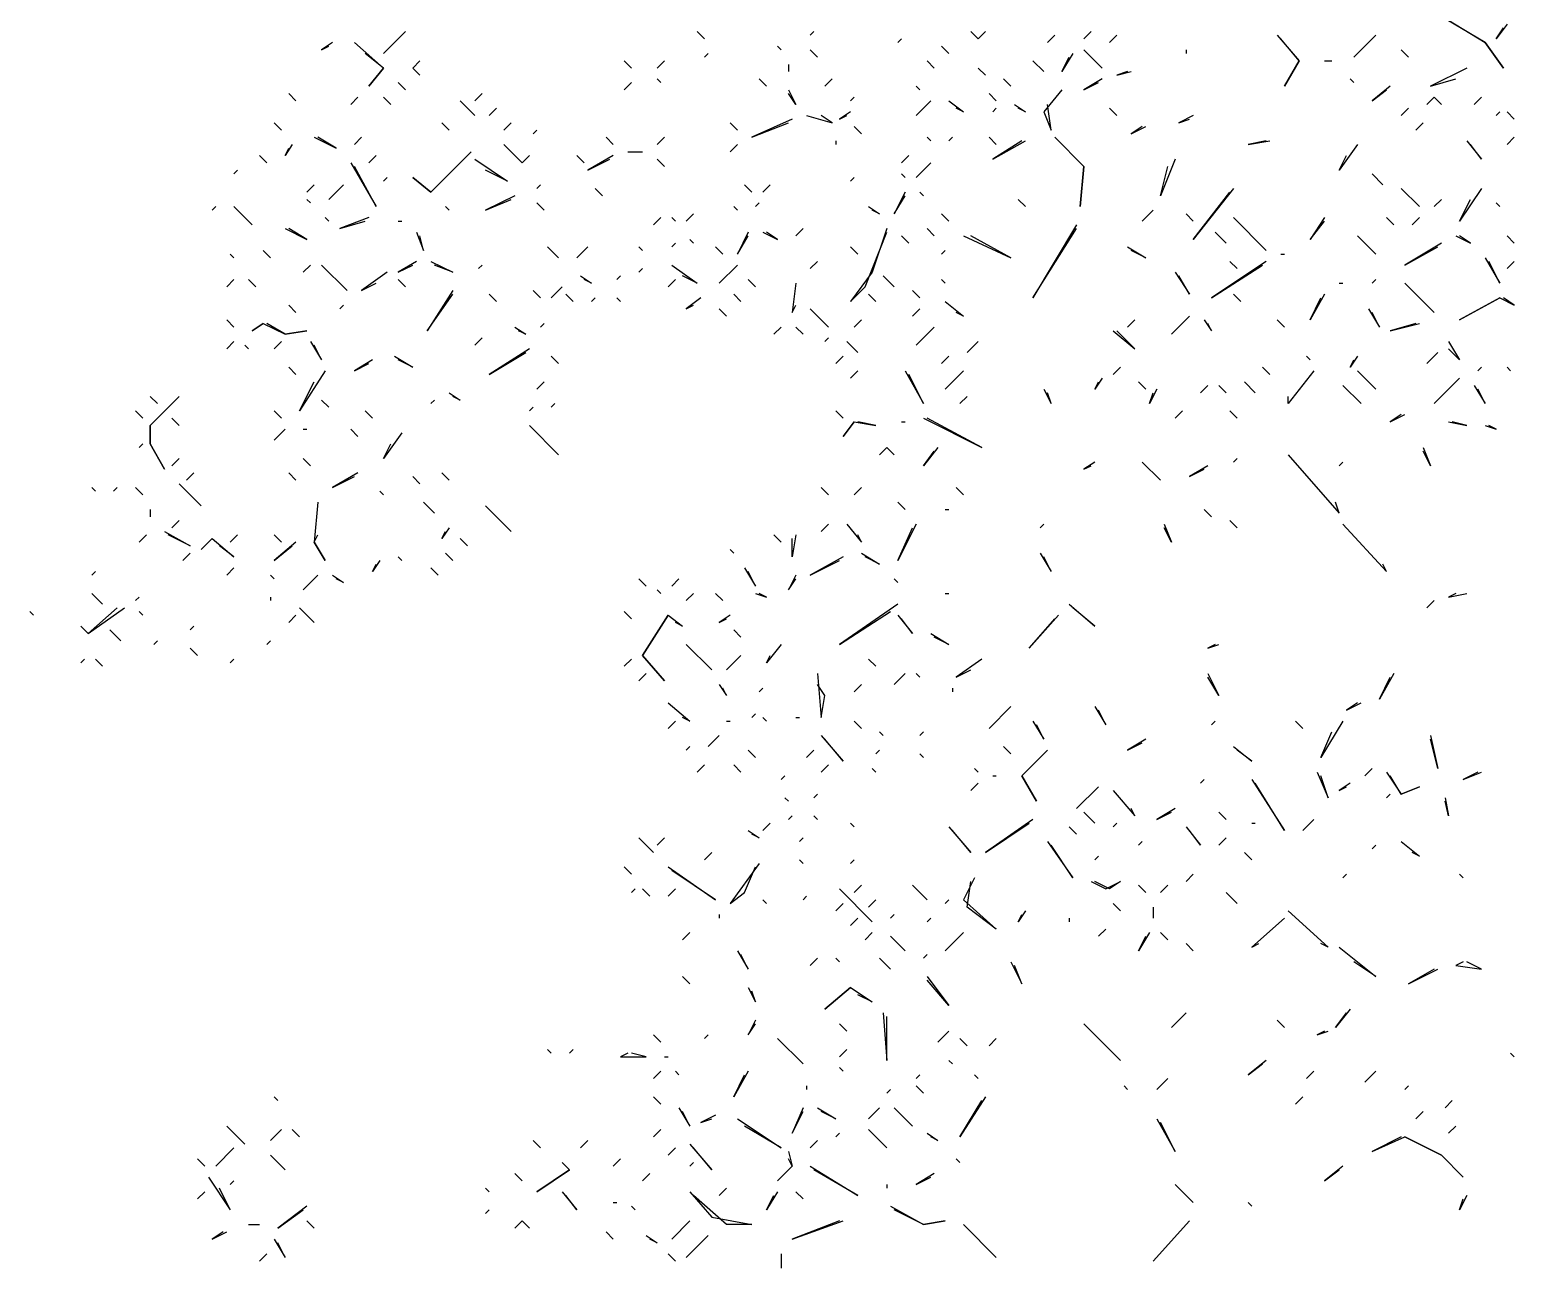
# Model space of a CAD drawing. Extents: x 1 to 2775, y -31 to 2075.
# Drawn here: x 2411.2 to 2479, y 1346.3 to 1402.9 of the extents above; entities that cross this region are included whole.
import ezdxf

# ---------------------------------------------------------------- set-up
doc = ezdxf.new("R2010")
doc.units = 0
doc.layers.add('LINEWORK', color=4, linetype='CONTINUOUS')

msp = doc.modelspace()

# ---------------------------------------------------------------- linework, layer by layer
at = {"layer": 'LINEWORK'}
for points in [[(2474.6667, 1404.1667), (2477.6667, 1402.3333), (2478.5, 1401.1667), (2477.6667, 1402.3333), (2474.8333, 1404)], [(2428.3333, 1402.8333), (2427.3333, 1401.8333)], [(2441.6667, 1402.8333), (2442, 1402.5)], [(2447, 1402.8333), (2446.8333, 1402.6667)], [(2454.1667, 1402.8333), (2454.5, 1402.5), (2454.8333, 1402.8333), (2454.5, 1402.5)], [(2459.6667, 1402.8333), (2459.3333, 1402.5)], [(2478.6667, 1403.1667), (2478.1667, 1402.5), (2478.5, 1403)], [(2425, 1402.3333), (2424.5, 1402), (2424.8333, 1402.1667)], [(2426, 1402.3333), (2427.3333, 1401.1667), (2426.6667, 1400.3333), (2427.3333, 1401.1667), (2426.5, 1401.8333)], [(2445.3333, 1402.1667), (2445.5, 1402)], [(2451, 1402.5), (2450.8333, 1402.3333)], [(2452.8333, 1402.1667), (2453.1667, 1401.8333)], [(2458, 1402.6667), (2457.6667, 1402.3333)], [(2460.8333, 1402.6667), (2460.5, 1402.3333)], [(2468.1667, 1402.6667), (2469.1667, 1401.5), (2468.5, 1400.3333), (2469.1667, 1401.5), (2468.3333, 1402.5)], [(2472.6667, 1402.6667), (2471.6667, 1401.6667)], [(2429, 1401.5), (2428.6667, 1401.1667), (2429, 1400.8333), (2428.6667, 1401.1667)], [(2438.3333, 1401.5), (2438.6667, 1401.1667)], [(2440.1667, 1401.5), (2439.8333, 1401.1667)], [(2442.1667, 1401.8333), (2442, 1401.6667)], [(2446.8333, 1402), (2447.1667, 1401.6667)], [(2452.1667, 1401.5), (2452.5, 1401.1667)], [(2457, 1401.5), (2457.5, 1401)], [(2458.8333, 1401.8333), (2458.3333, 1401), (2458.6667, 1401.6667)], [(2459.3333, 1402), (2460.1667, 1401.1667)], [(2464, 1402), (2464, 1401.8333)], [(2470.3333, 1401.5), (2470.6667, 1401.5)], [(2473.8333, 1402), (2474.1667, 1401.6667)], [(2445.8333, 1401.3333), (2445.8333, 1401)], [(2454.5, 1401.1667), (2454.8333, 1400.8333)], [(2461.3333, 1401), (2460.8333, 1400.8333), (2461.5, 1401)], [(2476.8333, 1401.1667), (2475.1667, 1400.3333), (2476.3333, 1400.6667)], [(2428, 1400.5), (2428.3333, 1400.1667)], [(2438.6667, 1400.5), (2438.3333, 1400.1667)], [(2439.8333, 1400.6667), (2440, 1400.5)], [(2444.5, 1400.6667), (2444.8333, 1400.3333)], [(2445.8333, 1400.1667), (2446.1667, 1399.5), (2445.8333, 1400)], [(2447.8333, 1400.6667), (2447.5, 1400.3333)], [(2451.6667, 1400.3333), (2451.8333, 1400.1667)], [(2455.6667, 1400.6667), (2456, 1400.3333)], [(2458.3333, 1400.1667), (2457.5, 1399.1667), (2457.8333, 1398.3333), (2457.6667, 1399.5)], [(2460.1667, 1400.6667), (2459.3333, 1400.1667), (2460, 1400.5)], [(2471.5, 1400.6667), (2471.6667, 1400.5)], [(2473.3333, 1400.3333), (2472.5, 1399.6667), (2473.1667, 1400.1667)], [(2423, 1400), (2423.3333, 1399.6667)], [(2426.1667, 1399.8333), (2425.8333, 1399.5)], [(2427.3333, 1399.8333), (2427.6667, 1399.5)], [(2430.8333, 1399.6667), (2431.5, 1399), (2431, 1399.5)], [(2431.8333, 1400), (2431.5, 1399.6667)], [(2448.8333, 1399.8333), (2448.6667, 1399.6667)], [(2452.3333, 1399.6667), (2451.6667, 1399)], [(2453.1667, 1399.6667), (2453.8333, 1399.1667), (2453.5, 1399.3333)], [(2455, 1400), (2455.3333, 1399.6667)], [(2456.1667, 1399.5), (2456.6667, 1399.1667), (2456.3333, 1399.3333)], [(2475.3333, 1399.8333), (2475, 1399.5), (2475.3333, 1399.8333), (2475.6667, 1399.5)], [(2477.5, 1399.8333), (2477.1667, 1399.5)], [(2432.5, 1399.3333), (2432.1667, 1399)], [(2446, 1398.8333), (2444.1667, 1398), (2445.8333, 1398.6667)], [(2446.6667, 1399), (2447.8333, 1398.6667), (2447.3333, 1399)], [(2448.6667, 1399.1667), (2448.1667, 1398.8333), (2448.5, 1399)], [(2455.3333, 1399.3333), (2455.1667, 1399.1667)], [(2460.5, 1399.3333), (2460.8333, 1399)], [(2464.3333, 1399), (2463.6667, 1398.6667), (2464.1667, 1398.8333)], [(2474.1667, 1399.3333), (2473.8333, 1399)], [(2478.3333, 1399.1667), (2478.1667, 1399)], [(2478.6667, 1399.1667), (2479, 1398.8333)], [(2422.3333, 1398.6667), (2422.6667, 1398.3333)], [(2430, 1398.6667), (2430.3333, 1398.3333)], [(2433.1667, 1398.6667), (2432.8333, 1398.3333)], [(2434.3333, 1398.3333), (2434.1667, 1398.1667)], [(2443.1667, 1398.6667), (2443.5, 1398.3333)], [(2448.8333, 1398.5), (2449.1667, 1398.1667)], [(2462, 1398.5), (2461.5, 1398.1667), (2462.1667, 1398.5)], [(2474.8333, 1398.6667), (2474.5, 1398.3333)], [(2423.1667, 1397.6667), (2422.8333, 1397.1667), (2423, 1397.5)], [(2424.1667, 1398), (2425.1667, 1397.5), (2424.3333, 1398)], [(2426.3333, 1398), (2426, 1397.6667)], [(2432.8333, 1397.6667), (2433.6667, 1396.8333), (2434, 1397.1667), (2433.6667, 1396.8333)], [(2437.5, 1398), (2437.8333, 1397.6667)], [(2440.1667, 1398), (2439.8333, 1397.6667)], [(2443.5, 1397.6667), (2443.1667, 1397.3333)], [(2448, 1397.8333), (2448, 1397.6667)], [(2452.1667, 1398), (2452.3333, 1397.8333)], [(2453.3333, 1398), (2453.1667, 1397.8333)], [(2455, 1398), (2455.3333, 1397.6667)], [(2456.5, 1397.8333), (2455.1667, 1397), (2456.6667, 1397.8333)], [(2458, 1398), (2459.3333, 1396.6667), (2459.1667, 1394.8333), (2459.3333, 1396.6667)], [(2467.6667, 1397.8333), (2466.8333, 1397.6667), (2467.8333, 1397.8333)], [(2471.8333, 1397.6667), (2471, 1396.5), (2471.3333, 1397.1667)], [(2476.8333, 1397.8333), (2477.5, 1397), (2477, 1397.6667)], [(2479, 1398), (2478.6667, 1397.6667)], [(2421.6667, 1397.1667), (2422, 1396.8333)], [(2425.8333, 1396.8333), (2427, 1394.8333), (2426, 1396.6667)], [(2427, 1397.1667), (2426.6667, 1396.8333)], [(2431.3333, 1397.3333), (2429.5, 1395.5), (2428.6667, 1396.1667), (2429.5, 1395.5)], [(2431.5, 1397), (2433, 1396), (2432, 1396.5)], [(2436.1667, 1397.1667), (2436.5, 1396.8333)], [(2437.8333, 1397.1667), (2436.6667, 1396.5), (2437.6667, 1397)], [(2438.5, 1397.3333), (2439.1667, 1397.3333)], [(2439.8333, 1397), (2440.1667, 1396.6667)], [(2451.3333, 1397.1667), (2451, 1396.8333)], [(2452.3333, 1396.8333), (2451.6667, 1396.1667)], [(2463.5, 1397), (2462.8333, 1395.3333), (2463.1667, 1396.6667)], [(2420.6667, 1396.5), (2420.5, 1396.3333)], [(2427.5, 1396.1667), (2427.3333, 1396)], [(2448.8333, 1396.1667), (2448.6667, 1396)], [(2451, 1396.3333), (2451.1667, 1396.1667)], [(2472.5, 1396.3333), (2473, 1395.8333)], [(2424.1667, 1395.8333), (2423.8333, 1395.5)], [(2425.5, 1395.8333), (2424.8333, 1395.1667)], [(2433.3333, 1395.3333), (2432, 1394.6667), (2433.1667, 1395.1667)], [(2434.5, 1395.8333), (2434.3333, 1395.6667)], [(2437, 1395.6667), (2437.3333, 1395.3333)], [(2443.8333, 1395.8333), (2444.1667, 1395.5)], [(2445, 1395.8333), (2444.6667, 1395.5)], [(2451.1667, 1395.5), (2450.6667, 1394.5), (2451.1667, 1395.3333)], [(2451.8333, 1395.5), (2452, 1395.3333)], [(2466.1667, 1395.6667), (2464.3333, 1393.3333), (2466, 1395.5)], [(2473.8333, 1395.6667), (2474.6667, 1394.8333)], [(2477.5, 1395.6667), (2476.5, 1394.1667), (2477, 1395.1667)], [(2419.6667, 1394.8333), (2419.5, 1394.6667)], [(2420.5, 1394.8333), (2421.3333, 1394)], [(2423.8333, 1395.1667), (2424, 1395)], [(2430.1667, 1394.8333), (2430.3333, 1394.6667)], [(2434.3333, 1395), (2434.6667, 1394.6667)], [(2443.3333, 1394.8333), (2443.5, 1394.6667)], [(2444.5, 1395), (2444.3333, 1394.8333)], [(2449.5, 1394.8333), (2450, 1394.5), (2449.6667, 1394.6667)], [(2456.3333, 1395.1667), (2456.6667, 1394.8333)], [(2462.5, 1394.6667), (2462, 1394.1667)], [(2475.6667, 1395.1667), (2475.3333, 1394.8333)], [(2478.1667, 1395), (2478.3333, 1394.8333)], [(2424.6667, 1394.3333), (2424.8333, 1394.1667)], [(2426.6667, 1394.3333), (2425.3333, 1393.8333), (2426.5, 1394.1667)], [(2428, 1394.1667), (2428.1667, 1394.1667)], [(2440, 1394.3333), (2439.6667, 1394)], [(2440.5, 1394.3333), (2440.6667, 1394.1667)], [(2441.5, 1394.5), (2441.1667, 1394.1667)], [(2452.8333, 1394.5), (2453.1667, 1394.1667)], [(2459, 1394), (2457, 1390.6667), (2459, 1393.8333)], [(2464, 1394.5), (2464.3333, 1394.1667)], [(2466.1667, 1394.3333), (2467.6667, 1392.8333)], [(2470.3333, 1394.3333), (2469.6667, 1393.3333), (2470.3333, 1394.1667)], [(2473.1667, 1394.3333), (2473.5, 1394)], [(2474.6667, 1394.3333), (2474.3333, 1394)], [(2422.8333, 1393.8333), (2423.8333, 1393.3333), (2423, 1393.8333)], [(2428.8333, 1393.6667), (2429.1667, 1392.8333), (2429, 1393.5)], [(2441.3333, 1393.3333), (2441.5, 1393.1667)], [(2444, 1393.6667), (2443.5, 1392.6667), (2444, 1393.5)], [(2444.6667, 1393.6667), (2445.3333, 1393.3333), (2444.8333, 1393.6667)], [(2446.5, 1393.8333), (2446.1667, 1393.5)], [(2450.3333, 1393.8333), (2449.6667, 1391.8333), (2448.6667, 1390.5), (2449.3333, 1391.1667), (2450.3333, 1393.6667)], [(2451, 1393.5), (2451.3333, 1393.1667)], [(2452.1667, 1393.8333), (2452.5, 1393.5)], [(2453.8333, 1393.5), (2456, 1392.5), (2454.1667, 1393.5)], [(2465.3333, 1393.6667), (2465.8333, 1393.1667)], [(2471.8333, 1393.5), (2472.6667, 1392.6667)], [(2476.3333, 1393.5), (2477, 1393.1667), (2476.5, 1393.5)], [(2478.6667, 1393.5), (2479, 1393.1667)], [(2420.3333, 1392.6667), (2420.5, 1392.5)], [(2421.8333, 1392.8333), (2422.1667, 1392.5)], [(2434.8333, 1393), (2435.3333, 1392.5)], [(2436.6667, 1393), (2436.1667, 1392.5)], [(2439, 1393), (2439.1667, 1392.8333)], [(2440.6667, 1393.1667), (2440.5, 1393)], [(2442.5, 1393), (2442.8333, 1392.6667)], [(2448.6667, 1393), (2449, 1392.6667)], [(2453, 1392.8333), (2452.8333, 1392.6667)], [(2461.3333, 1393), (2462.1667, 1392.5), (2461.5, 1392.8333)], [(2468.3333, 1392.6667), (2468.5, 1392.6667)], [(2475.6667, 1393.1667), (2474, 1392.1667), (2475.5, 1393)], [(2424, 1392.1667), (2423.6667, 1391.8333)], [(2424.5, 1392.1667), (2425.6667, 1391)], [(2428.8333, 1392.3333), (2428, 1391.8333), (2428.6667, 1392.1667)], [(2429.5, 1392.3333), (2430.5, 1391.8333), (2429.6667, 1392.1667)], [(2431.8333, 1392.1667), (2431.6667, 1392)], [(2439.1667, 1392), (2439, 1391.8333)], [(2440.5, 1392.1667), (2441.6667, 1391.3333), (2441, 1391.6667)], [(2443.5, 1392.1667), (2442.6667, 1391.3333)], [(2447.1667, 1392.3333), (2446.8333, 1392)], [(2467.6667, 1392.3333), (2465.1667, 1390.6667), (2467.5, 1392.1667)], [(2466, 1392.3333), (2466.3333, 1392)], [(2477.6667, 1392.5), (2478.3333, 1391.3333), (2477.8333, 1392.3333)], [(2479, 1392.3333), (2478.6667, 1392)], [(2420.5, 1391.5), (2420.1667, 1391.1667)], [(2421.1667, 1391.5), (2421.5, 1391.1667)], [(2427.5, 1391.8333), (2426.3333, 1391), (2427, 1391.3333)], [(2428, 1391.5), (2428.3333, 1391.1667)], [(2436.3333, 1391.6667), (2436.8333, 1391.3333), (2436.5, 1391.5)], [(2438.1667, 1391.6667), (2438, 1391.5)], [(2440.6667, 1391.5), (2440.3333, 1391.1667)], [(2444, 1391.5), (2444.3333, 1391.1667)], [(2446.1667, 1391.3333), (2446, 1390), (2446.1667, 1390.3333)], [(2450.1667, 1391.6667), (2450.6667, 1391.1667)], [(2452.8333, 1391.5), (2453, 1391.3333)], [(2463.5, 1391.8333), (2464.1667, 1390.8333), (2463.6667, 1391.6667)], [(2471, 1391.3333), (2471.1667, 1391.3333)], [(2472.6667, 1391.5), (2472.5, 1391.3333)], [(2474, 1391.3333), (2475.3333, 1390)], [(2430.5, 1391), (2429.3333, 1389.1667), (2430.5, 1390.8333)], [(2432.1667, 1390.8333), (2432.5, 1390.5)], [(2434.1667, 1391), (2434.5, 1390.6667)], [(2435.5, 1391.1667), (2435, 1390.6667)], [(2435.6667, 1390.8333), (2436, 1390.5)], [(2437, 1390.6667), (2436.8333, 1390.5)], [(2438, 1390.6667), (2438.1667, 1390.5)], [(2441.8333, 1390.6667), (2441.1667, 1390.1667), (2441.5, 1390.3333)], [(2443.3333, 1390.8333), (2443.6667, 1390.5)], [(2449.5, 1390.8333), (2449.8333, 1390.5)], [(2451.5, 1391), (2451.8333, 1390.6667)], [(2466.1667, 1390.8333), (2466.5, 1390.5)], [(2470.3333, 1390.8333), (2469.6667, 1389.6667), (2470.1667, 1390.6667)], [(2478.3333, 1390.6667), (2476.5, 1389.6667), (2478.3333, 1390.6667), (2479, 1390.3333), (2478.5, 1390.6667)], [(2423, 1390.3333), (2423.3333, 1390)], [(2425.5, 1390.3333), (2425.3333, 1390.1667)], [(2442.6667, 1390.1667), (2443, 1389.8333)], [(2446.8333, 1390.1667), (2447.6667, 1389.3333)], [(2451.8333, 1390.1667), (2451.5, 1389.8333)], [(2453, 1390.5), (2453.8333, 1389.8333), (2453.5, 1390)], [(2472.3333, 1390.1667), (2472.8333, 1389.3333), (2472.5, 1390)], [(2420.1667, 1389.6667), (2420.5, 1389.3333)], [(2421.8333, 1389.5), (2421.3333, 1389.1667), (2421.8333, 1389.5), (2422.8333, 1389), (2423.8333, 1389.1667), (2422.8333, 1389), (2422, 1389.5)], [(2433.3333, 1389.3333), (2433.8333, 1389), (2433.5, 1389.1667)], [(2434.6667, 1389.5), (2434.5, 1389.3333)], [(2445.5, 1389.3333), (2445.1667, 1389)], [(2446.1667, 1389.3333), (2446.5, 1389)], [(2449.1667, 1389.6667), (2448.8333, 1389.3333)], [(2452.5, 1389.3333), (2451.6667, 1388.5)], [(2461.6667, 1389.6667), (2461.3333, 1389.3333)], [(2464.1667, 1389.8333), (2463.3333, 1389)], [(2464.8333, 1389.6667), (2465.1667, 1389.1667), (2465, 1389.5)], [(2468.1667, 1389.6667), (2468.5, 1389.3333)], [(2474.5, 1389.5), (2473.3333, 1389.1667), (2474.6667, 1389.5)], [(2420.5, 1388.6667), (2420.1667, 1388.3333)], [(2422.6667, 1388.6667), (2422.3333, 1388.3333)], [(2424, 1388.6667), (2424.5, 1387.8333), (2424.1667, 1388.5)], [(2431.8333, 1388.8333), (2431.5, 1388.5)], [(2447.6667, 1388.8333), (2447.5, 1388.6667)], [(2448.5, 1388.6667), (2449, 1388.1667)], [(2454.5, 1388.6667), (2454, 1388.1667)], [(2460.6667, 1389.1667), (2461.6667, 1388.3333), (2460.8333, 1389.1667)], [(2476, 1388.6667), (2476.5, 1387.8333), (2476, 1388.3333)], [(2421, 1388.5), (2421.1667, 1388.3333)], [(2427.8333, 1388), (2428.6667, 1387.5), (2428, 1387.8333)], [(2434, 1388.3333), (2432.1667, 1387.1667), (2433.8333, 1388.1667)], [(2435, 1388), (2435.3333, 1387.6667)], [(2448.3333, 1388), (2448, 1387.6667)], [(2453.1667, 1388), (2452.8333, 1387.6667)], [(2469.5, 1388), (2469.6667, 1387.8333)], [(2471.8333, 1388), (2471.5, 1387.5), (2471.6667, 1387.8333)], [(2475.5, 1388.1667), (2475, 1387.6667)], [(2423, 1387.5), (2423.3333, 1387.1667)], [(2424.6667, 1387.3333), (2423.5, 1385.5), (2424.1667, 1386.8333)], [(2426.8333, 1387.8333), (2426, 1387.3333), (2426.6667, 1387.6667)], [(2449, 1387.3333), (2448.6667, 1387)], [(2451.1667, 1387.3333), (2452, 1385.8333), (2451.3333, 1387.1667)], [(2453.8333, 1387.3333), (2453, 1386.5)], [(2461, 1387.5), (2460.6667, 1387.1667)], [(2467.5, 1387.5), (2467.8333, 1387.1667)], [(2469.8333, 1387.3333), (2468.6667, 1385.8333), (2468.6667, 1386.1667)], [(2471.8333, 1387.3333), (2472.6667, 1386.5)], [(2477.5, 1387.5), (2477.3333, 1387.3333)], [(2478.6667, 1387.5), (2478.8333, 1387.3333)], [(2434.6667, 1386.8333), (2434.3333, 1386.5)], [(2460.1667, 1387), (2459.8333, 1386.5), (2460, 1386.8333)], [(2461.8333, 1386.8333), (2462.1667, 1386.5)], [(2465, 1386.6667), (2464.6667, 1386.3333)], [(2465.5, 1386.6667), (2465.8333, 1386.3333)], [(2466.6667, 1386.8333), (2467.1667, 1386.3333)], [(2471.1667, 1386.6667), (2472, 1385.8333)], [(2476.5, 1387), (2475.3333, 1385.8333)], [(2477.1667, 1386.6667), (2477.6667, 1385.8333), (2477.3333, 1386.5)], [(2418, 1386.1667), (2416.6667, 1384.8333), (2416.6667, 1384), (2417.3333, 1382.8333), (2416.6667, 1384), (2416.6667, 1384.8333)], [(2416.6667, 1386.1667), (2417, 1385.8333)], [(2424.5, 1386), (2424.8333, 1385.6667)], [(2429.6667, 1386), (2429.5, 1385.8333)], [(2430.3333, 1386.3333), (2430.8333, 1386), (2430.5, 1386.1667)], [(2454, 1386.1667), (2453.6667, 1385.8333)], [(2457.5, 1386.5), (2457.8333, 1385.8333), (2457.6667, 1386.3333)], [(2462.6667, 1386.5), (2462.3333, 1385.8333), (2462.5, 1386.3333)], [(2416, 1385.5), (2416.3333, 1385.1667)], [(2417.6667, 1385.1667), (2418, 1384.8333)], [(2422.3333, 1385.5), (2422.6667, 1385.1667)], [(2426.5, 1385.5), (2426.8333, 1385.1667)], [(2434.1667, 1385.6667), (2434, 1385.5)], [(2435.1667, 1385.8333), (2435, 1385.6667)], [(2448, 1385.5), (2448.3333, 1385.1667)], [(2452, 1385.1667), (2454.6667, 1383.8333), (2452.1667, 1385.1667)], [(2463.8333, 1385.5), (2463.5, 1385.1667)], [(2466, 1385.5), (2466.3333, 1385.1667)], [(2473.8333, 1385.3333), (2473.3333, 1385), (2474, 1385.3333)], [(2422.8333, 1384.6667), (2422.3333, 1384.1667)], [(2423.6667, 1384.6667), (2423.8333, 1384.6667)], [(2425.8333, 1384.6667), (2426.1667, 1384.3333)], [(2428.1667, 1384.5), (2427.3333, 1383.3333), (2427.6667, 1384)], [(2434, 1384.8333), (2435.3333, 1383.5)], [(2448.8333, 1385), (2448.3333, 1384.3333), (2448.8333, 1385), (2449.8333, 1384.8333), (2449, 1385)], [(2451, 1385), (2451.1667, 1385)], [(2476, 1385), (2476.8333, 1384.8333), (2476.1667, 1385)], [(2477.6667, 1384.8333), (2478.1667, 1384.6667), (2477.8333, 1384.8333)], [(2416.3333, 1384), (2416.1667, 1383.8333)], [(2450.3333, 1383.8333), (2450, 1383.5), (2450.3333, 1383.8333), (2450.6667, 1383.5)], [(2452.6667, 1383.8333), (2452, 1383), (2452.5, 1383.6667)], [(2474.8333, 1383.8333), (2475.1667, 1383), (2474.8333, 1383.6667)], [(2418, 1383.3333), (2417.6667, 1383)], [(2423.6667, 1383.3333), (2424, 1383)], [(2459.8333, 1383.1667), (2459.3333, 1382.8333), (2459.6667, 1383)], [(2462, 1383.1667), (2462.8333, 1382.3333)], [(2466.3333, 1383.3333), (2466.1667, 1383.1667)], [(2468.6667, 1383.5), (2471, 1380.8333), (2470.8333, 1381.3333)], [(2471.1667, 1383.1667), (2471, 1383)], [(2418.6667, 1382.6667), (2418.3333, 1382.3333)], [(2423, 1382.6667), (2423.3333, 1382.3333)], [(2426.1667, 1382.6667), (2425, 1382), (2426, 1382.5)], [(2428.6667, 1382.5), (2429, 1382.1667)], [(2430, 1382.6667), (2430.3333, 1382.3333)], [(2465, 1383), (2464.1667, 1382.5), (2464.8333, 1382.8333)], [(2414, 1382), (2414.1667, 1381.8333)], [(2415.1667, 1382), (2415, 1381.8333)], [(2416, 1382), (2416.3333, 1381.6667)], [(2418, 1382.1667), (2419, 1381.1667)], [(2427.1667, 1381.8333), (2427.3333, 1381.6667)], [(2447.3333, 1382), (2447.6667, 1381.6667)], [(2449.1667, 1382), (2448.8333, 1381.6667)], [(2453.5, 1382), (2453.8333, 1381.6667)], [(2424.3333, 1381.3333), (2424.1667, 1379.5), (2424.6667, 1378.6667), (2424.1667, 1379.5), (2424.3333, 1379.8333)], [(2429.1667, 1381.3333), (2429.6667, 1380.8333)], [(2432, 1381.1667), (2433.1667, 1380)], [(2450.8333, 1381.3333), (2451.1667, 1381)], [(2416.6667, 1381), (2416.6667, 1380.6667)], [(2418, 1380.5), (2417.6667, 1380.1667)], [(2453, 1381), (2453.1667, 1381)], [(2464.8333, 1381), (2465.1667, 1380.6667)], [(2466, 1380.5), (2466.3333, 1380.1667)], [(2416.5, 1379.8333), (2416.1667, 1379.5)], [(2417.3333, 1380), (2418.5, 1379.3333), (2417.5, 1379.8333)], [(2420.6667, 1379.8333), (2420.3333, 1379.5)], [(2422.3333, 1379.8333), (2422.6667, 1379.5)], [(2430.3333, 1380.1667), (2430, 1379.6667), (2430.1667, 1380)], [(2445.1667, 1379.8333), (2445.5, 1379.5)], [(2446.1667, 1379.8333), (2446, 1378.8333), (2446, 1379.6667)], [(2447.6667, 1380.3333), (2447.3333, 1380)], [(2448.5, 1380.3333), (2449.1667, 1379.5), (2449, 1379.8333)], [(2451.6667, 1380.3333), (2450.8333, 1378.6667), (2451.5, 1380.1667)], [(2457.5, 1380.3333), (2457.3333, 1380.1667)], [(2463, 1380.3333), (2463.3333, 1379.5), (2463, 1380.1667)], [(2471.1667, 1380.3333), (2473.1667, 1378.1667), (2473, 1378.5)], [(2419.5, 1379.6667), (2419, 1379.1667), (2419.5, 1379.6667), (2420.5, 1378.8333), (2419.8333, 1379.3333)], [(2423.3333, 1379.5), (2422.3333, 1378.6667), (2423.1667, 1379.3333)], [(2430.8333, 1379.6667), (2431.1667, 1379.3333)], [(2443.1667, 1379.1667), (2443.3333, 1379)], [(2418.5, 1379), (2418.1667, 1378.6667)], [(2427.1667, 1378.6667), (2426.8333, 1378.1667), (2427, 1378.5)], [(2428, 1378.8333), (2428.1667, 1378.6667)], [(2430.1667, 1379), (2430.5, 1378.6667)], [(2448.3333, 1378.8333), (2446.8333, 1378), (2448.1667, 1378.6667)], [(2449.1667, 1379), (2450, 1378.5), (2449.3333, 1378.8333)], [(2457.3333, 1379), (2457.8333, 1378.1667), (2457.5, 1378.8333)], [(2414.1667, 1378.1667), (2414, 1378)], [(2420.5, 1378.3333), (2420.1667, 1378)], [(2422.1667, 1378), (2422.3333, 1377.8333)], [(2424.3333, 1378), (2423.6667, 1377.3333)], [(2425, 1378), (2425.5, 1377.6667), (2425.1667, 1377.8333)], [(2429.5, 1378.3333), (2429.8333, 1378)], [(2439, 1377.8333), (2439.3333, 1377.5)], [(2440.8333, 1377.8333), (2440.5, 1377.5)], [(2443.8333, 1378.3333), (2444.3333, 1377.5), (2444, 1378.1667)], [(2446.1667, 1378), (2445.8333, 1377.3333), (2446.1667, 1377.8333)], [(2450.6667, 1377.8333), (2450.8333, 1377.6667)], [(2414, 1377.1667), (2414.5, 1376.6667)], [(2439.8333, 1377.3333), (2440, 1377.1667)], [(2441.5, 1377.1667), (2441.1667, 1376.8333)], [(2442.5, 1377.1667), (2442.8333, 1376.8333)], [(2444.3333, 1377.1667), (2444.8333, 1377), (2444.5, 1377.1667)], [(2453, 1377.1667), (2453.1667, 1377.1667)], [(2476.3333, 1377.1667), (2476, 1377), (2476.8333, 1377.1667)], [(2415.1667, 1376.5), (2413.8333, 1375.3333), (2413.5, 1375.6667), (2413.8333, 1375.3333), (2415.5, 1376.5)], [(2416.1667, 1377), (2416, 1376.8333)], [(2422.1667, 1377), (2422.1667, 1376.8333)], [(2423.5, 1376.5), (2424.1667, 1375.8333)], [(2450.8333, 1376.6667), (2448.1667, 1374.8333), (2450.5, 1376.3333)], [(2458.6667, 1376.6667), (2459.8333, 1375.6667), (2458.8333, 1376.5)], [(2475.3333, 1376.8333), (2475, 1376.5)], [(2411.1667, 1376.3333), (2411.3333, 1376.1667)], [(2416.1667, 1376.3333), (2416.3333, 1376.1667)], [(2418.6667, 1375.6667), (2418.5, 1375.5)], [(2423.3333, 1376.1667), (2423, 1375.8333)], [(2438.3333, 1376.3333), (2438.6667, 1376)], [(2440.3333, 1376.1667), (2439.1667, 1374.3333), (2440.1667, 1373.1667), (2439.1667, 1374.3333), (2440.3333, 1376.1667), (2441, 1375.6667), (2440.6667, 1375.8333)], [(2443.1667, 1376.1667), (2442.6667, 1375.8333), (2443, 1376)], [(2450.8333, 1376.1667), (2451.5, 1375.3333), (2451, 1376)], [(2458.1667, 1376.1667), (2456.8333, 1374.6667), (2458, 1376)], [(2414.8333, 1375.5), (2415.3333, 1375)], [(2417, 1375), (2416.8333, 1374.8333)], [(2422.1667, 1375), (2422, 1374.8333)], [(2443.3333, 1375.5), (2443.6667, 1375.1667)], [(2452.3333, 1375.3333), (2453.1667, 1374.8333), (2452.5, 1375.1667)], [(2418.5, 1374.6667), (2418.8333, 1374.3333)], [(2441.1667, 1374.8333), (2442.3333, 1373.6667)], [(2443.6667, 1374.3333), (2443, 1373.6667)], [(2445.5, 1374.8333), (2444.8333, 1374), (2445, 1374.3333)], [(2465.3333, 1374.8333), (2465, 1374.6667), (2465.5, 1374.8333)], [(2413.6667, 1374.1667), (2413.5, 1374)], [(2414.1667, 1374.1667), (2414.5, 1373.8333)], [(2420.5, 1374.1667), (2420.3333, 1374)], [(2438.6667, 1374.1667), (2438.3333, 1373.8333)], [(2449.5, 1374.1667), (2449.8333, 1373.8333)], [(2454.6667, 1374.1667), (2453.5, 1373.3333), (2454.1667, 1373.6667)], [(2439.3333, 1373.5), (2439, 1373.1667)], [(2442.6667, 1373), (2443, 1372.5), (2442.8333, 1372.8333)], [(2447.1667, 1373.5), (2447.3333, 1371.5), (2447.5, 1372.5), (2447.1667, 1373)], [(2449.1667, 1373), (2448.8333, 1372.6667)], [(2451.1667, 1373.5), (2450.6667, 1373)], [(2451.6667, 1373.5), (2451.8333, 1373.3333)], [(2465, 1373.5), (2465.5, 1372.5), (2465, 1373.3333)], [(2473.5, 1373.5), (2472.8333, 1372.3333), (2473.3333, 1373.3333)], [(2444.6667, 1372.8333), (2444.5, 1372.6667)], [(2453.3333, 1372.8333), (2453.3333, 1372.6667)], [(2440.3333, 1372.1667), (2441.3333, 1371.3333), (2441, 1371.5)], [(2444.3333, 1371.6667), (2444.1667, 1371.5)], [(2456, 1372), (2455, 1371)], [(2459.8333, 1372), (2460.3333, 1371.1667), (2460, 1371.8333)], [(2471.8333, 1372.1667), (2471.3333, 1371.8333), (2472, 1372.1667)], [(2440.6667, 1371.3333), (2440.3333, 1371)], [(2443, 1371.3333), (2443.1667, 1371.3333)], [(2444.6667, 1371.5), (2444.8333, 1371.3333)], [(2446.1667, 1371.5), (2446.3333, 1371.5)], [(2448.8333, 1371.3333), (2449.1667, 1371)], [(2457, 1371.3333), (2457.5, 1370.5), (2457.1667, 1371.1667)], [(2465.3333, 1371.3333), (2465.1667, 1371.1667)], [(2469, 1371.3333), (2469.3333, 1371)], [(2471.1667, 1371.3333), (2470.1667, 1369.6667), (2470.6667, 1370.8333)], [(2442.6667, 1370.6667), (2442.1667, 1370.1667)], [(2447.3333, 1370.6667), (2448.3333, 1369.5), (2447.5, 1370.5)], [(2450, 1370.8333), (2450.1667, 1370.6667)], [(2452, 1370.8333), (2451.8333, 1370.6667)], [(2462.1667, 1370.5), (2461.3333, 1370), (2462, 1370.3333)], [(2475.1667, 1370.6667), (2475.5, 1369.1667), (2475.1667, 1370.5)], [(2441.3333, 1370.1667), (2441.1667, 1370)], [(2444, 1370), (2444.3333, 1369.6667)], [(2447, 1370), (2446.6667, 1369.6667)], [(2450, 1370), (2449.8333, 1369.8333)], [(2451.8333, 1369.8333), (2452, 1369.6667)], [(2455.6667, 1370.1667), (2456, 1369.8333)], [(2457.6667, 1370), (2456.5, 1368.8333), (2457.1667, 1367.6667), (2456.5, 1368.8333)], [(2466.1667, 1370.1667), (2467, 1369.5), (2466.3333, 1370)], [(2442, 1369.3333), (2441.6667, 1369)], [(2443.3333, 1369.3333), (2443.6667, 1369)], [(2447.6667, 1369.3333), (2447.3333, 1369)], [(2449.6667, 1369.1667), (2449.8333, 1369)], [(2454.3333, 1369.1667), (2454.5, 1369)], [(2470, 1369), (2470.5, 1367.8333), (2470.1667, 1368.8333)], [(2472.5, 1369.1667), (2472.1667, 1368.8333)], [(2473.1667, 1369), (2473.8333, 1368), (2474.6667, 1368.3333), (2473.8333, 1368), (2473.3333, 1368.8333)], [(2477.3333, 1369), (2476.6667, 1368.6667), (2477.5, 1369)], [(2445.6667, 1368.8333), (2445.5, 1368.6667)], [(2454.5, 1368.5), (2454.1667, 1368.1667)], [(2455.1667, 1368.8333), (2455.3333, 1368.8333)], [(2460, 1368.3333), (2459, 1367.3333)], [(2464.8333, 1368.6667), (2464.6667, 1368.5)], [(2467, 1368.6667), (2468.5, 1366.3333), (2467.1667, 1368.5)], [(2471.5, 1368.5), (2471, 1368.1667), (2471.3333, 1368.3333)], [(2445.6667, 1367.8333), (2445.8333, 1367.6667)], [(2447.1667, 1368), (2447, 1367.8333)], [(2460.6667, 1368.1667), (2461.6667, 1367), (2461.5, 1367.3333)], [(2473.3333, 1368), (2473.1667, 1367.8333)], [(2475.8333, 1367.8333), (2476, 1367), (2475.8333, 1367.6667)], [(2446, 1367), (2445.8333, 1366.8333)], [(2447, 1367), (2447.1667, 1366.8333)], [(2459.3333, 1367.1667), (2459.8333, 1366.6667)], [(2463.5, 1367.3333), (2462.6667, 1366.8333), (2463.3333, 1367.1667)], [(2465.5, 1367.1667), (2465.8333, 1366.8333)], [(2444, 1366.3333), (2444.5, 1366), (2444.1667, 1366.1667)], [(2445, 1366.6667), (2444.6667, 1366.3333)], [(2448.6667, 1366.6667), (2448.8333, 1366.5)], [(2453.1667, 1366.5), (2454.1667, 1365.3333), (2453.3333, 1366.3333)], [(2457, 1366.8333), (2454.8333, 1365.3333), (2456.8333, 1366.6667)], [(2458.6667, 1366.5), (2459, 1366.1667)], [(2460.8333, 1366.6667), (2460.6667, 1366.5)], [(2464, 1366.5), (2464.6667, 1365.6667), (2464.1667, 1366.3333)], [(2467, 1366.6667), (2467.1667, 1366.6667)], [(2469.8333, 1366.8333), (2469.3333, 1366.3333)], [(2439, 1366), (2439.6667, 1365.3333)], [(2440.1667, 1366), (2439.8333, 1365.6667)], [(2446.5, 1366), (2446.3333, 1365.8333)], [(2457.6667, 1365.8333), (2458.8333, 1364.1667), (2457.8333, 1365.6667)], [(2462, 1365.8333), (2461.8333, 1365.6667)], [(2465.8333, 1366), (2465.5, 1365.6667)], [(2472.6667, 1365.6667), (2472.5, 1365.5)], [(2473.8333, 1365.8333), (2474.6667, 1365.1667), (2474.3333, 1365.3333)], [(2442.3333, 1365.3333), (2442, 1365)], [(2444.5, 1364.8333), (2443.1667, 1363), (2443.8333, 1363.5), (2444.3333, 1364.6667)], [(2446.3333, 1365), (2446.5, 1364.8333)], [(2448.8333, 1365), (2448.6667, 1364.8333)], [(2460, 1365.1667), (2459.8333, 1365)], [(2466.6667, 1365.3333), (2467, 1365)], [(2438.3333, 1364.6667), (2438.6667, 1364.3333)], [(2440.3333, 1364.6667), (2442.5, 1363.1667), (2440.5, 1364.5)], [(2454.3333, 1364.1667), (2453.8333, 1363.1667), (2455.3333, 1361.8333), (2454, 1362.8333), (2454.1667, 1364)], [(2464.3333, 1364.3333), (2464, 1364)], [(2471.3333, 1364.3333), (2471.1667, 1364.1667)], [(2476.5, 1364.3333), (2476.6667, 1364.1667)], [(2438.8333, 1363.6667), (2438.6667, 1363.5)], [(2439.1667, 1363.6667), (2439.5, 1363.3333)], [(2440.6667, 1363.6667), (2440.3333, 1363.3333)], [(2448.1667, 1363.6667), (2449.6667, 1362.1667)], [(2449.1667, 1363.8333), (2448.8333, 1363.5)], [(2451.5, 1363.8333), (2452.1667, 1363.1667)], [(2459.6667, 1364), (2460.3333, 1363.6667), (2461, 1364), (2460.5, 1363.6667), (2459.8333, 1364)], [(2461.8333, 1363.8333), (2462.1667, 1363.5)], [(2463.1667, 1363.8333), (2462.8333, 1363.5)], [(2465.8333, 1363.5), (2466.3333, 1363)], [(2444.6667, 1363.1667), (2444.8333, 1363)], [(2446.6667, 1363.3333), (2446.5, 1363.1667)], [(2448.3333, 1363), (2448, 1362.6667)], [(2449.8333, 1363.1667), (2449.5, 1362.8333)], [(2453.1667, 1363.1667), (2453, 1363)], [(2460.6667, 1363), (2461, 1362.6667)], [(2462.5, 1362.8333), (2462.5, 1362.3333)], [(2442.6667, 1362.5), (2442.6667, 1362.3333)], [(2449, 1362.3333), (2448.6667, 1362)], [(2450.6667, 1362.5), (2450.5, 1362.3333)], [(2452.3333, 1362.3333), (2452.1667, 1362.1667)], [(2456.6667, 1362.6667), (2456.3333, 1362.1667), (2456.5, 1362.5)], [(2458.6667, 1362.3333), (2458.6667, 1362.1667)], [(2468.5, 1362.3333), (2467, 1361), (2467.3333, 1361.1667)], [(2468.6667, 1362.6667), (2470.5, 1361), (2470.1667, 1361.1667)], [(2441.3333, 1361.6667), (2441, 1361.3333)], [(2449.6667, 1361.6667), (2449.3333, 1361.3333)], [(2450.5, 1361.5), (2451.1667, 1360.8333)], [(2453.8333, 1361.6667), (2453, 1360.8333)], [(2460.3333, 1361.8333), (2460, 1361.5)], [(2462.3333, 1361.6667), (2461.8333, 1360.8333), (2462.1667, 1361.5)], [(2462.8333, 1361.6667), (2463.1667, 1361.3333)], [(2443.5, 1360.8333), (2444, 1360), (2443.6667, 1360.6667)], [(2464, 1361.1667), (2464.3333, 1360.8333)], [(2471, 1361), (2472.6667, 1359.6667), (2471.6667, 1360.3333)], [(2447.1667, 1360.5), (2446.8333, 1360.1667)], [(2448, 1360.5), (2448.1667, 1360.3333)], [(2450, 1360.5), (2450.5, 1360)], [(2452.1667, 1360.6667), (2452, 1360.5)], [(2456, 1360.3333), (2456.5, 1359.3333), (2456.1667, 1360.1667)], [(2476.6667, 1360.3333), (2476.3333, 1360.1667), (2477.5, 1360), (2476.8333, 1360.3333)], [(2441, 1359.6667), (2441.3333, 1359.3333)], [(2452.1667, 1359.6667), (2453.1667, 1358.3333), (2452.1667, 1359.5)], [(2475.3333, 1360), (2474.1667, 1359.3333), (2475.5, 1360)], [(2444, 1359.1667), (2444.3333, 1358.5), (2444.1667, 1359)], [(2448.6667, 1359.1667), (2447.5, 1358.1667), (2448.6667, 1359.1667), (2449.6667, 1358.5), (2449, 1358.8333)], [(2471.5, 1358.1667), (2470.8333, 1357.3333), (2471.3333, 1358)], [(2444.3333, 1357.6667), (2444, 1357), (2444.3333, 1357.5)], [(2448.1667, 1357.5), (2448.5, 1357.1667)], [(2450.1667, 1358), (2450.3333, 1355.8333), (2450.3333, 1357.8333)], [(2459.3333, 1357.5), (2461, 1355.8333)], [(2464, 1358), (2463.3333, 1357.3333)], [(2468.1667, 1357.6667), (2468.5, 1357.3333)], [(2439.6667, 1357), (2440, 1356.6667)], [(2442.1667, 1357), (2442, 1356.8333)], [(2445.3333, 1356.8333), (2446.5, 1355.6667)], [(2453.1667, 1357.1667), (2452.6667, 1356.6667)], [(2453.6667, 1356.8333), (2454, 1356.5)], [(2455.3333, 1356.8333), (2455, 1356.5)], [(2470.3333, 1357.1667), (2470, 1357), (2470.5, 1357.1667)], [(2434.8333, 1356.3333), (2435, 1356.1667)], [(2436, 1356.3333), (2435.8333, 1356.1667)], [(2438.5, 1356.1667), (2438.1667, 1356), (2439.3333, 1356), (2438.6667, 1356.1667)], [(2440.1667, 1356), (2440.3333, 1356)], [(2448.5, 1356.3333), (2448.1667, 1356)], [(2478.8333, 1356.1667), (2479, 1356)], [(2440, 1355.3333), (2439.6667, 1355)], [(2440.6667, 1355.3333), (2440.8333, 1355.1667)], [(2444, 1355.3333), (2443.3333, 1354.1667), (2443.8333, 1355.1667)], [(2448.1667, 1355.5), (2448.3333, 1355.3333)], [(2453.1667, 1355.8333), (2453.3333, 1355.6667)], [(2467.6667, 1355.8333), (2466.8333, 1355.1667), (2467.5, 1355.6667)], [(2469.8333, 1355.3333), (2469.5, 1355)], [(2472.6667, 1355.3333), (2472.1667, 1354.8333)], [(2446.6667, 1354.6667), (2446.6667, 1354.5)], [(2451.8333, 1355.1667), (2451.6667, 1355)], [(2451.6667, 1354.6667), (2452, 1354.3333)], [(2454.3333, 1355.1667), (2454.5, 1355)], [(2461.1667, 1354.6667), (2461.3333, 1354.5)], [(2463.1667, 1355), (2462.6667, 1354.5)], [(2474.1667, 1354.6667), (2474, 1354.5)], [(2422.3333, 1354.1667), (2422.5, 1354)], [(2439.6667, 1354.1667), (2440, 1353.8333)], [(2450.5, 1354.5), (2450.3333, 1354.3333)], [(2454.8333, 1354.1667), (2453.6667, 1352.3333), (2454.6667, 1354)], [(2469.3333, 1354.1667), (2469, 1353.8333)], [(2476.1667, 1354), (2475.8333, 1353.6667)], [(2440.8333, 1353.6667), (2441.3333, 1352.8333), (2441, 1353.5)], [(2442.5, 1353.3333), (2441.8333, 1353), (2442.3333, 1353.1667)], [(2446.5, 1353.6667), (2446, 1352.5), (2446.5, 1353.5)], [(2447.1667, 1353.6667), (2448, 1353.1667), (2447.3333, 1353.5)], [(2450, 1353.6667), (2449.5, 1353.1667)], [(2450.6667, 1353.6667), (2451.5, 1352.8333)], [(2474.8333, 1353.5), (2474.5, 1353.1667)], [(2420.1667, 1352.8333), (2421, 1352)], [(2422.6667, 1352.6667), (2422.1667, 1352.1667)], [(2423.1667, 1352.6667), (2423.5, 1352.3333)], [(2440, 1352.6667), (2439.6667, 1352.3333)], [(2443.5, 1353.1667), (2445.5, 1351.8333), (2443.8333, 1352.8333)], [(2449.5, 1352.6667), (2450.3333, 1351.8333)], [(2462.6667, 1353.1667), (2463.5, 1351.6667), (2462.8333, 1353)], [(2476.3333, 1352.8333), (2476, 1352.5)], [(2434.1667, 1352.1667), (2434.5, 1351.8333)], [(2436.6667, 1352.1667), (2436.3333, 1351.8333)], [(2441.3333, 1352), (2442.3333, 1350.8333), (2441.5, 1351.8333)], [(2447.1667, 1352.1667), (2446.8333, 1351.8333)], [(2448.1667, 1352.5), (2448, 1352.3333)], [(2452.1667, 1352.5), (2452.6667, 1352.1667), (2452.3333, 1352.3333)], [(2473.8333, 1352.3333), (2472.5, 1351.6667), (2474, 1352.3333), (2475.6667, 1351.5), (2476.6667, 1350.5), (2475.6667, 1351.5), (2474, 1352.3333)], [(2418.8333, 1351.3333), (2419.1667, 1351)], [(2420.5, 1351.8333), (2419.6667, 1351)], [(2422.1667, 1351.5), (2422.8333, 1350.8333)], [(2438.1667, 1351.3333), (2437.8333, 1351)], [(2440.6667, 1351.8333), (2440.3333, 1351.5)], [(2445.8333, 1351.6667), (2446, 1351), (2445.3333, 1350.3333), (2446, 1351), (2445.8333, 1351.3333)], [(2453.5, 1351.3333), (2453.6667, 1351.1667)], [(2433.3333, 1350.6667), (2433.6667, 1350.3333)], [(2435.5, 1351.1667), (2435.8333, 1350.8333), (2434.3333, 1349.8333), (2435.8333, 1350.8333)], [(2439.5, 1350.6667), (2439.1667, 1350.3333)], [(2441.5, 1351.1667), (2441.3333, 1351)], [(2446.8333, 1351), (2449, 1349.6667), (2447, 1350.8333)], [(2452.5, 1350.6667), (2451.6667, 1350.1667), (2452.3333, 1350.5)], [(2471.1667, 1351), (2470.3333, 1350.3333), (2471, 1350.8333)], [(2419.3333, 1350.5), (2420.3333, 1349), (2419.8333, 1350)], [(2420.5, 1350.3333), (2420.3333, 1350.1667)], [(2432, 1350), (2432.1667, 1349.8333)], [(2443, 1350), (2442.6667, 1349.6667)], [(2450.3333, 1350.1667), (2450.3333, 1350)], [(2463.5, 1350.1667), (2464.3333, 1349.3333)], [(2419.1667, 1349.8333), (2418.8333, 1349.5)], [(2435.5, 1349.8333), (2436.1667, 1349), (2435.6667, 1349.6667)], [(2437.8333, 1349.3333), (2438, 1349.3333)], [(2441.3333, 1349.8333), (2442.3333, 1348.6667), (2444.1667, 1348.3333), (2443, 1348.3333), (2441.5, 1349.6667)], [(2445.3333, 1349.8333), (2444.8333, 1349), (2445.1667, 1349.6667)], [(2446.1667, 1349.8333), (2446.5, 1349.5)], [(2466.8333, 1349.3333), (2467, 1349.1667)], [(2476.8333, 1349.6667), (2476.5, 1349), (2476.6667, 1349.5)], [(2423.8333, 1349.1667), (2422.5, 1348.1667), (2423.6667, 1349)], [(2432.1667, 1349), (2432, 1348.8333)], [(2438.6667, 1349.1667), (2438.8333, 1349)], [(2450.5, 1349.1667), (2452, 1348.3333), (2453, 1348.5), (2452, 1348.3333), (2450.6667, 1349)], [(2420, 1348), (2419.5, 1347.6667), (2420.1667, 1348)], [(2421.1667, 1348.3333), (2421.6667, 1348.3333)], [(2423.8333, 1348.5), (2424.1667, 1348.1667)], [(2433.6667, 1348.5), (2433.3333, 1348.1667), (2433.6667, 1348.5), (2434, 1348.1667)], [(2437.5, 1348), (2437.8333, 1347.6667)], [(2441.3333, 1348.5), (2440.5, 1347.6667)], [(2448.1667, 1348.5), (2446, 1347.6667), (2448.3333, 1348.5)], [(2453.8333, 1348.3333), (2455.3333, 1346.8333)], [(2464.1667, 1348.5), (2462.5, 1346.6667), (2464, 1348.3333)], [(2422.3333, 1347.6667), (2422.8333, 1346.8333), (2422.5, 1347.5)], [(2439.3333, 1347.8333), (2439.8333, 1347.5), (2439.5, 1347.6667)], [(2442.1667, 1347.8333), (2441.1667, 1346.8333)], [(2422, 1347), (2421.6667, 1346.6667)], [(2440.3333, 1347), (2440.6667, 1346.6667)], [(2445.5, 1347), (2445.5, 1346.3333)]]:
    msp.add_lwpolyline(points, dxfattribs=at)

doc.saveas('drawing.dxf')
